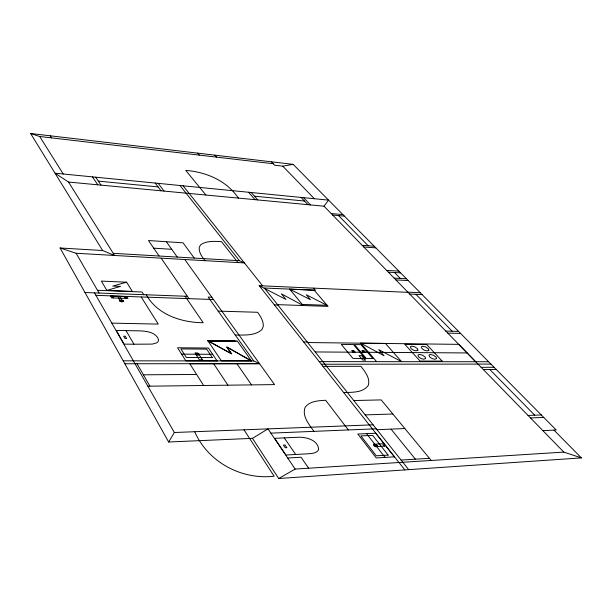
<?xml version="1.0" encoding="UTF-8"?>
<svg xmlns="http://www.w3.org/2000/svg" width="612" height="612" viewBox="0 0 612 612"><rect width="100%" height="100%" fill="white"/><g stroke="black" fill="none" stroke-linecap="round" stroke-linejoin="round"><path stroke-width="0.92" d="M68.513 182.047L324.023 206.198L328.56 200.124L55.042 173.196L68.513 182.047L114.597 255.479L102.648 250.53L60.068 247.99L168.644 442.009L174.336 432.508L373.083 424.82M168.644 442.009L252.473 438.345L267.987 428.89L295.16 469.067L563.805 452.1L581.4 457.898L553.975 430.129M252.473 438.345L278.69 478.507L295.16 469.067M106.855 290.402L120.487 286.393L112.753 286.079L126.608 282.193L132.322 291.388L106.855 290.402L101.37 281.092L126.608 282.193M271.384 161.805L274.681 165.24L282.759 166.173L293.14 164.36L556.239 430.022L542.89 430.657M278.69 478.507L581.4 457.898M401.089 460.063L429.502 458.312L431.284 460.469M295.68 454.487L309.404 453.699C312.747 453.431 316.909 453.002 318.653 449.713C318.309 440.005 306 436.815 297.868 437.282L274.643 438.314L285.949 455.022L295.68 454.487L284.266 437.886M287.671 457.99L301.05 457.233L308.639 468.218M270.856 433.135L376.235 428.79M376.969 429.708L404.861 428.545M530.497 417.942L543.777 417.438M528.049 415.433L541.314 414.951M365.211 414.89L392.835 413.995M353.805 400.539L381.192 399.904L429.433 458.312M343.699 392.583C352.038 392.17 362.771 393.019 368.248 385.461C370.52 378.247 365.027 371.66 360.881 366.297L322.991 366.381M147.867 386.195L274.566 384.604L184.778 259.511M143.392 374.804L196.605 374.46M483.327 369.572L496.317 369.51M481.131 367.322L494.106 367.276M124.848 363.75L259.61 363.673L253.75 360.958L123.211 360.828M259.565 363.719L189.804 363.757L203.643 385.522M321.3 364.247L490.939 364.086M251.425 360.889L221.414 360.858L207.774 340.67L237.311 341.037L251.425 360.889L226.991 347.096L231.657 353.828L207.774 340.67M319.235 361.631L488.613 361.738M181.603 354.149L212.662 354.302M315.218 351.954L467.063 352.933M133.974 344.219L152.235 344.105L156.618 342.904L158.103 341.695L158.592 339.958C156.381 332.316 146.666 331.161 139.842 330.855L116.272 330.449L124.091 344.12L133.974 344.219L126.034 330.618M360.697 343.133L385.407 343.431L401.564 361.631L378.698 349.643L384.038 355.756L360.697 343.133L376.548 361.615M307.683 342.536L458.694 344.357L475.623 361.715M303.69 341.963L307.262 342.009M209.258 340.884L236.14 341.221M235.253 335.055C244.211 334.932 254.867 336.095 261.951 329.531L263.328 326.272C263.535 321.009 260.59 316.343 257.56 312.273L218.17 311.118M445.811 331.1L458.533 331.36M447.823 333.158L460.561 333.41M111.881 323.128L158.263 324.108L141.234 297.011M274.352 304.86L277.825 304.975M119.141 298.136L111.667 297.876L110.565 296.001L126.86 296.583L127.992 298.442L120.541 298.182M302.274 304.424L327.114 305.289M119.493 298.717L120.885 298.763M277.565 304.638L328.055 306.39L314.193 290.203L289.644 289.139L310.422 299.666L306.314 294.785L327.183 305.365M84.992 292.521L187.394 296.315M211.867 297.225L208.157 297.088L253.75 360.958M95.923 295.336L213.534 299.536M97.499 290.287L142.068 292.008L143.774 294.701M409.665 294.028L422.096 294.571M407.844 292.161L420.26 292.712M404.838 469.917L259.205 285.697L408.036 292.352M395.91 279.921L408.227 280.564M394.151 278.116L406.452 278.774M388.352 272.172L400.6 272.868M113.243 253.322L239.46 260.72L244.418 262.938L76.118 253.261L60.068 247.99M386.631 270.405L398.863 271.108M153.727 248.174L171.735 249.306M363.803 246.996L375.829 247.852M362.189 245.343L374.2 246.215M331.191 213.55L342.904 214.605M332.66 215.057L344.388 216.113M98.325 181.137L158.087 186.905M254.485 196.2L304.439 201.027M102.648 250.53L30.6 133.493L293.14 164.36M30.6 133.493L39.719 136.499L273.227 163.725M259.205 285.697L285.934 299.444L281.39 293.829L303.139 305.51M207.437 340.54L231.397 353.805L226.669 346.981L251.058 360.72M338.551 215.585L368.217 245.779M394.503 272.524L400.325 278.445M415.908 294.303L452.199 331.23M489.845 369.541L534.712 415.188M324.023 206.198L563.805 452.1M282.759 166.173L314.392 198.732M303.537 197.661L310.483 204.921M300.997 197.408L307.92 204.676M251.211 192.512L257.797 199.94M248.503 192.245L255.074 199.68M214.82 155.15L216.549 157.116M238.374 198.104C226.669 180.617 206.137 171.995 185.75 170.404L205.877 195.029M313.635 288.13L315.448 290.233L264.346 288.015L408.717 469.656M197.661 153.138L199.351 155.111M289.629 289.116L303.2 305.541M391.03 429.127L415.387 459.176M183.118 185.811L262.625 285.85M179.997 185.497L239.46 260.72M237.961 262.571L221.452 241.587C214.567 241.373 206.864 240.577 200.866 244.624L199.282 247.057C198.464 252.274 202.067 256.742 204.989 260.674M366.534 433.648L385.07 457.409M348.32 429.938L325.676 400.279C318.515 400.669 309.894 400.998 305.181 407.217C301.678 416.129 309.175 424.483 313.918 431.361M158.179 183.355L164.054 191.074M155.18 183.057L161.032 190.791M194.211 258.042L183.072 242.834L148.479 240.531L159.097 255.984M166.349 241.717L177.235 257.048M236.921 363.735L251.563 384.902M161.147 258.149L189.009 298.664M185.069 296.231L203.207 322.715C181.489 322.585 157.429 314.798 146.268 294.793M95.679 177.197L101.011 185.115M92.466 176.883L97.767 184.809M213.672 363.742L227.932 385.208M244.012 429.815L274.145 476.22C241.373 480.015 208.118 462.144 194.67 431.72M50.245 135.803L51.584 137.884M39.719 136.499L63.243 174.007M125.169 296.522L126.302 298.381M125.123 296.522L126.248 298.381M119.416 296.323L121 298.947L123.685 301.441C119.378 303.384 119.371 298.939 118.032 296.269M112.225 296.063L113.335 297.929M76.118 253.261L99.09 293.049M137.042 363.742L149.909 386.164M94.523 292.873L174.336 432.508M195.205 353.017L195.366 354.08L196.307 354.723L198.869 354.731L198.984 354.096L197.76 353.032L195.205 353.017M195.985 353.384L196.62 354.356L198.081 354.363L197.454 353.392L195.985 353.384M436.57 358.578L434.711 359.275L432.141 358.563L429.861 357.094L428.997 355.167L430.251 354.478L433.411 355.19L436.119 357.117L436.57 358.578M425.569 358.548L423.665 359.252L421.079 358.533L418.792 357.056L417.95 355.113L419.243 354.425L422.433 355.136L425.141 357.079L425.569 358.548M428.805 350.248L426.947 350.921L424.399 350.217L422.15 348.771L421.316 346.889L422.578 346.224L425.715 346.935L428.377 348.825L428.805 350.248M417.858 350.163L415.961 350.837L413.391 350.125L411.142 348.672L410.331 346.774L411.624 346.109L414.783 346.82L417.453 348.725L417.858 350.163M376.441 445.918L375.072 445.987L374.2 444.87L375.569 444.802L376.441 445.918M377.29 446.309L376.105 446.798L374.881 446.439L373.81 445.727L373.358 444.473L373.947 444.029L375.76 444.35L377.206 445.551L377.29 446.309M123.54 300.905C121.084 302.504 115.515 299.651 123.54 300.905M364.522 351.908L363.329 351.9L362.587 351.028L363.78 351.036L364.522 351.908M365.249 352.237L363.153 352.221L361.853 350.699L363.949 350.714L365.249 352.237M354.34 351.839L353.124 351.831L352.39 350.951L353.598 350.959L354.34 351.839M355.067 352.175L352.948 352.16L351.655 350.622L353.774 350.638L355.067 352.175M113.465 296.858C111.866 296.82 114.138 297.593 113.465 296.858M125.697 297.463L124.817 297.256L125.697 297.463M388.13 455.106L376.281 455.795L360.919 435.905L372.632 435.377L388.13 455.106M394.411 456.85L376.227 457.929L357.821 434.03L375.753 433.242L394.411 456.85M384.413 446.156L377.658 446.508L375.799 444.136L382.546 443.792L384.413 446.156M286.814 447.632L285.184 447.716L283.379 445.069L285.008 444.993L286.814 447.632M365.28 360.047L362.709 360.047L358.992 355.641L361.562 355.656L365.28 360.047M202.465 359.81L199.344 359.81L196.2 354.96L199.305 354.975L202.465 359.81M217.084 360.896L185.857 360.866L177.556 347.769L208.455 348.029L217.099 360.927M442.162 361.088L420.062 361.065L404.784 344.288L426.671 344.541L442.162 361.088M212.31 357.576L186.362 357.507L180.9 348.932L206.672 349.131L212.31 357.576M365.242 358.448L352.948 358.418L341.274 344.411L353.453 344.548L365.242 358.448M372.823 358.502L366.251 358.479L354.455 344.587L360.958 344.655L372.823 358.502M234.771 341.389L210.444 341.098L210.069 340.54L234.388 340.846L234.771 341.389M126.531 338.39L124.871 338.367L123.616 336.202L125.276 336.225L126.531 338.39"/></g></svg>
